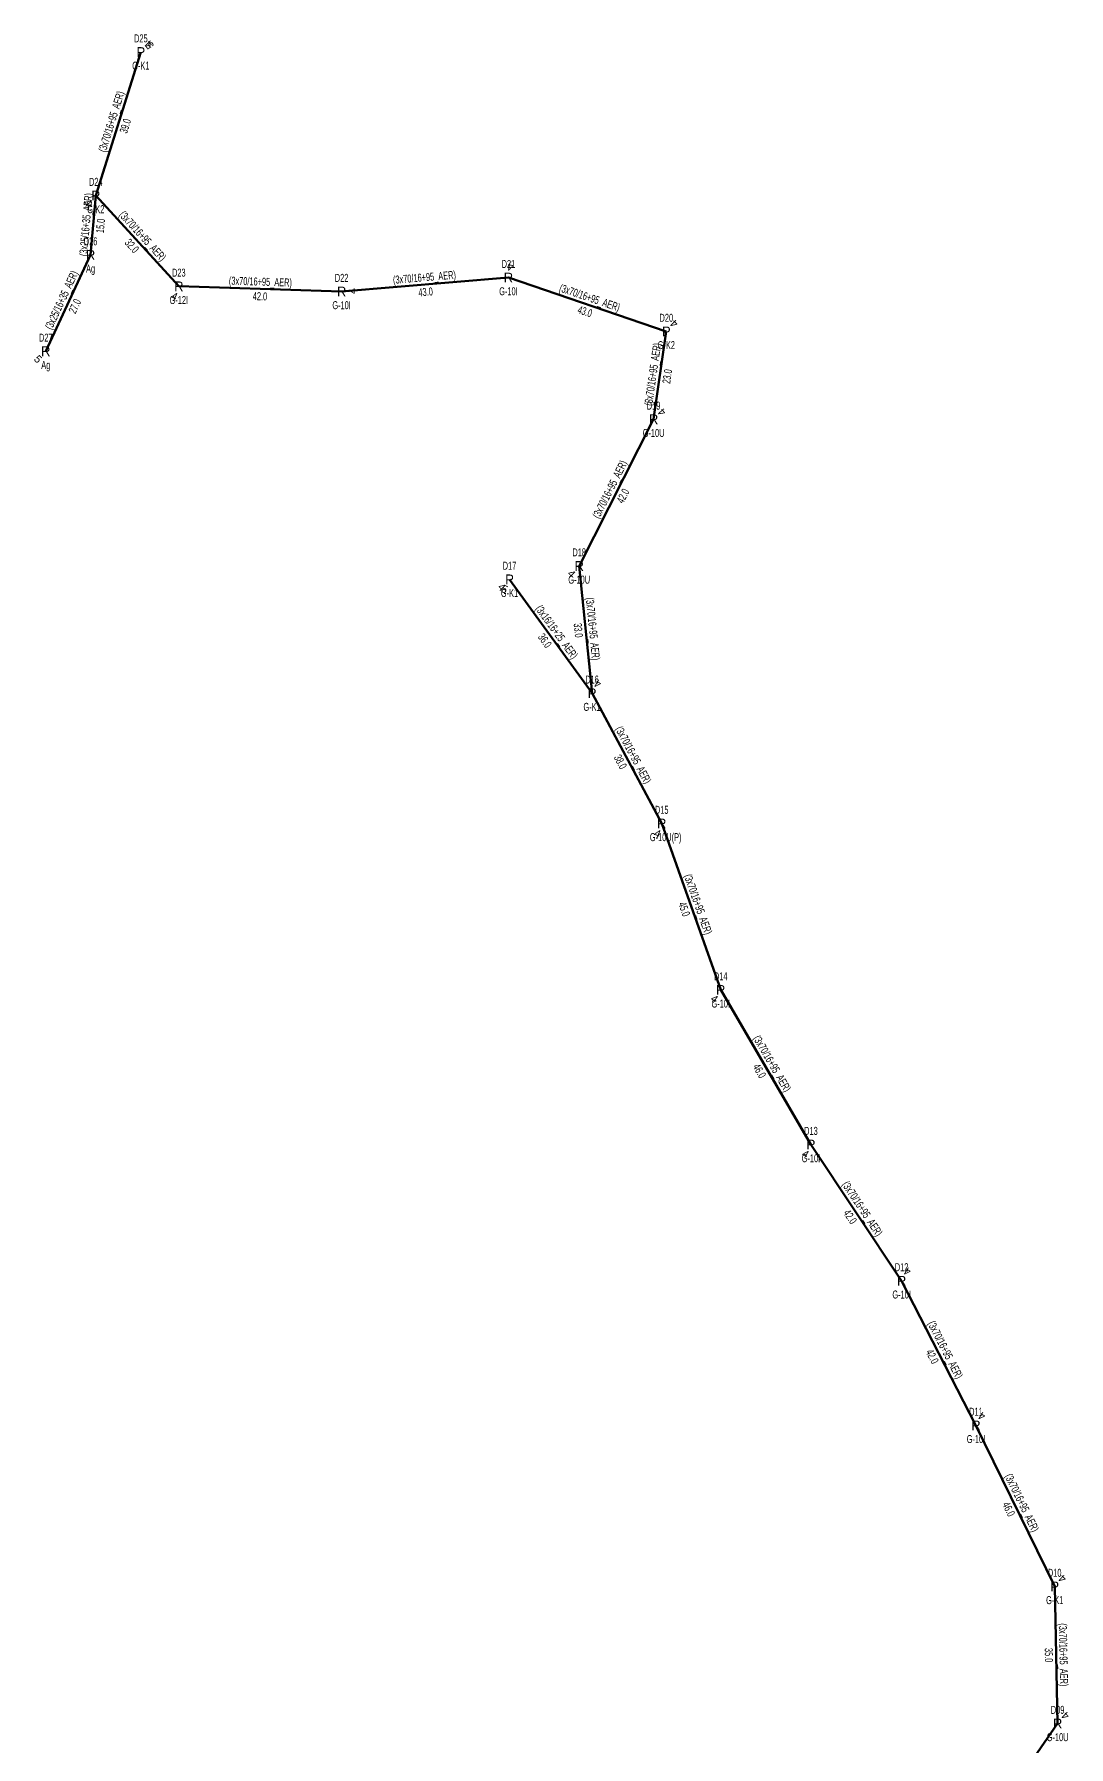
# Model space of a CAD drawing. Header units: millimetres. Extents: x 431745 to 436691, y 4033035 to 4040054.
# Drawn here: x 435165 to 435430.2, y 4038090.5 to 4038529.3 of the extents above; entities that cross this region are included whole.
import ezdxf
from ezdxf.enums import TextEntityAlignment as Align

# ---------------------------------------------------------------- set-up
doc = ezdxf.new("R2010")
doc.units = ezdxf.units.MM
doc.layers.add('DIREK_AG_MEVCUT', color=120, linetype='Continuous', lineweight=25)
doc.layers.add('HAT_AG_HAVAI_MEVCUT', color=126, linetype='Continuous', lineweight=50)
doc.styles.add('Direk', font='B_CAD')
doc.styles.get("Standard").update_dxf_attribs({"font": 'Arial'})

msp = doc.modelspace()

# ---------------------------------------------------------------- linework, layer by layer
at = {"layer": 'HAT_AG_HAVAI_MEVCUT'}
for p, q in [((435192.367737, 4038524.726099), (435180.81493, 4038487.960153)), ((435179.483271, 4038472.732922), (435180.81493, 4038487.960153)), ((435180.81493, 4038487.960153), (435202.095923, 4038464.692269)), ((435168.000023, 4038448.040443), (435179.483271, 4038472.732922)), ((435243.817381, 4038463.355647), (435286.574956, 4038466.923244)), ((435286.574956, 4038466.923244), (435327.038124, 4038453.132519)), ((435202.095923, 4038464.692269), (435243.817381, 4038463.355647)), ((435327.038124, 4038453.132519), (435323.779845, 4038430.621092)), ((435323.779845, 4038430.621092), (435304.711642, 4038393.024944)), ((435304.711642, 4038393.024944), (435308.005499, 4038360.435551)), ((435286.850536, 4038389.604325), (435308.005499, 4038360.435551)), ((435308.005499, 4038360.435551), (435325.859, 4038327.052)), ((435325.859, 4038327.052), (435340.979897, 4038284.409595)), ((435340.979897, 4038284.409595), (435364.102842, 4038244.782281)), ((435364.102842, 4038244.782281), (435387.345206, 4038209.860981)), ((435387.345206, 4038209.860981), (435406.399939, 4038172.819911)), ((435406.399939, 4038172.819911), (435426.577794, 4038131.551875)), ((435426.577794, 4038131.551875), (435427.328834, 4038096.438325)), ((435427.328834, 4038096.438325), (435402.199383, 4038060.357296))]:
    msp.add_line(p, q, dxfattribs=at)

# ---------------------------------------------------------------- texts
at = {"layer": 'DIREK_AG_MEVCUT', "width": 0.53}
for s, p in [('D25', (435192.367737, 4038528.226099)), ('G-K1', (435192.367737, 4038521.226099)), ('D24', (435180.81493, 4038491.460153)), ('G-K2', (435180.81493, 4038484.460153)), ('D26', (435179.483271, 4038476.232922)), ('Ag', (435179.483271, 4038469.232922)), ('D21', (435286.574956, 4038470.423244)), ('D23', (435202.095923, 4038468.192269)), ('D22', (435243.817381, 4038466.855647)), ('G-12I', (435202.095923, 4038461.192269)), ('G-10I', (435243.817381, 4038459.855647)), ('G-10I', (435286.574956, 4038463.423244)), ('D20', (435327.038124, 4038456.632519)), ('D27', (435168.000023, 4038451.540443)), ('G-K2', (435327.038124, 4038449.632519)), ('Ag', (435168.000023, 4038444.540443)), ('D19', (435323.779845, 4038434.121092)), ('G-10U', (435323.779845, 4038427.121092)), ('D18', (435304.711642, 4038396.524944)), ('D17', (435286.850536, 4038393.104325)), ('G-10U', (435304.711642, 4038389.524944)), ('G-K1', (435286.850536, 4038386.104325)), ('D16', (435308.005499, 4038363.935551)), ('G-K1', (435308.005499, 4038356.935551)), ('D15', (435325.859, 4038330.552)), ('G-10U(P)', (435326.870715, 4038323.552)), ('D14', (435340.979897, 4038287.909595)), ('G-10I', (435340.979897, 4038280.909595)), ('D13', (435364.102842, 4038248.282281)), ('G-10I', (435364.102842, 4038241.282281)), ('D12', (435387.345206, 4038213.360981)), ('G-10I', (435387.345206, 4038206.360981)), ('D11', (435406.399939, 4038176.319911)), ('G-10I', (435406.399939, 4038169.319911)), ('D10', (435426.577794, 4038135.051875)), ('G-K1', (435426.577794, 4038128.051875)), ('D09', (435427.328834, 4038099.938325)), ('G-10U', (435427.328834, 4038092.938325))]:
    msp.add_text(s, height=2.05, dxfattribs=at).set_placement(p, align=Align.MIDDLE_CENTER)
at = {"layer": 'DIREK_AG_MEVCUT', "color": 32, "style": 'Direk'}
for s, rotation, p in [('4', 495.000001, (435194.347636, 4038526.705998)), ('5', 126.27797, (435194.624973, 4038526.382868)), ('4', 312.50103, (435178.750587, 4038486.068463)), ('4', 530.589889, (435287.032757, 4038469.685566)), ('4', 336.223145, (435200.967032, 4038462.129926)), ('4', 452.384793, (435246.614956, 4038463.472157)), ('4', 495.000001, (435329.018023, 4038455.112418)), ('5', 315.000001, (435166.020124, 4038446.060544)), ('4', 490.882135, (435325.896807, 4038432.453706)), ('4', 315.000001, (435302.731743, 4038391.045045)), ('4', 315.000001, (435284.870637, 4038387.624426)), ('5', 332.97595, (435285.578315, 4038387.11004)), ('4', 509.068922, (435309.444717, 4038362.837352)), ('4', 337.130195, (435324.770812, 4038324.472107)), ('4', 324.762195, (435339.364377, 4038282.122654)), ('4', 330.132002, (435362.708432, 4038242.354191)), ('4', 508.611139, (435388.803568, 4038212.251207)), ('4', 508.028077, (435407.882549, 4038175.195173)), ('4', 495.612654, (435428.53641, 4038133.552831)), ('4', 495.000001, (435429.308733, 4038098.418224))]:
    msp.add_text(s, height=2, rotation=rotation, dxfattribs=at).set_placement(p, align=Align.MIDDLE_CENTER)
at = {"layer": 'DIREK_AG_MEVCUT', "style": 'Direk'}
for s, p in [('P', (435192.367737, 4038524.726099)), ('P', (435180.81493, 4038487.960153)), ('R', (435179.483271, 4038472.732922)), ('R', (435202.095923, 4038464.692269)), ('R', (435286.574956, 4038466.923244)), ('R', (435243.817381, 4038463.355647)), ('P', (435327.038124, 4038453.132519)), ('R', (435168.000023, 4038448.040443)), ('R', (435323.779845, 4038430.621092)), ('P', (435286.850536, 4038389.604325)), ('R', (435304.711642, 4038393.024944)), ('P', (435308.005499, 4038360.435551)), ('R', (435325.859, 4038327.052)), ('R', (435340.979897, 4038284.409595)), ('R', (435364.102842, 4038244.782281)), ('R', (435387.345206, 4038209.860981)), ('R', (435406.399939, 4038172.819911)), ('P', (435426.577794, 4038131.551875)), ('R', (435427.328834, 4038096.438325))]:
    msp.add_text(s, height=2.5, dxfattribs=at).set_placement(p, align=Align.MIDDLE_CENTER)
at = {"layer": 'HAT_AG_HAVAI_MEVCUT', "lineweight": 30, "width": 0.53}
for s, rotation, p in [('(3x70/16+95_AER)', 432.555938, (435185.780425, 4038506.597935)), ('(3x25/16+35_AER)', 85.002058, (435179.302332, 4038480.420589)), ('(3x70/16+95_AER)', 312.446287, (435192.08265, 4038476.899875)), ('(3x25/16+35_AER)', 65.059196, (435172.970914, 4038460.745112)), ('(3x70/16+95_AER)', 358.165055, (435222.98387, 4038464.873522)), ('(3x70/16+95_AER)', 4.769584, (435265.125492, 4038465.986502)), ('(3x70/16+95_AER)', 341.179776, (435307.08075, 4038460.832437)), ('(3x70/16+95_AER)', 441.764267, (435324.567751, 4038441.998564)), ('(3x70/16+95_AER)', 423.106559, (435313.487672, 4038412.2075)), ('(3x16/16+25_AER)', 305.951898, (435298.116101, 4038375.518978)), ('(3x70/16+95_AER)', 275.771367, (435307.204262, 4038376.815723)), ('(3x70/16+95_AER)', 298.137842, (435317.681793, 4038344.144631)), ('(3x70/16+95_AER)', 289.524387, (435334.220573, 4038306.014874)), ('(3x70/16+95_AER)', 300.264001, (435353.275525, 4038265.024325)), ('(3x70/16+95_AER)', 303.646312, (435376.431627, 4038227.792586)), ('(3x70/16+95_AER)', 297.222276, (435397.628425, 4038191.729274)), ('(3x70/16+95_AER)', 296.056152, (435417.252476, 4038152.559257)), ('(3x70/16+95_AER)', 271.225306, (435427.803119, 4038114.013276))]:
    msp.add_text(s, height=2.05, rotation=rotation, dxfattribs=at).set_placement(p, align=Align.CENTER)
for s, rotation, p in [('39.0', 432.555938, (435187.402242, 4038506.088318)), ('15.0', 85.002058, (435180.995868, 4038480.272485)), ('32.0', 312.446287, (435190.828203, 4038475.752547)), ('27.0', 65.059196, (435174.512379, 4038460.028253)), ('42.0', 358.165055, (435222.929435, 4038463.174394)), ('43.0', 4.769584, (435265.266845, 4038464.292389)), ('43.0', 341.179776, (435306.53233, 4038459.223326)), ('23.0', 441.764267, (435326.250219, 4038441.755046)), ('42.0', 423.106559, (435315.003816, 4038411.438535)), ('33.0', 275.771367, (435305.512879, 4038376.644772)), ('36.0', 305.951898, (435296.739934, 4038374.520898)), ('38.0', 298.137842, (435316.182706, 4038343.34292)), ('45.0', 289.524387, (435332.618324, 4038305.44672)), ('46.0', 300.264001, (435351.807214, 4038264.16755)), ('42.0', 303.646312, (435375.016421, 4038226.850676)), ('42.0', 297.222276, (435396.11672, 4038190.951619)), ('46.0', 296.056152, (435415.725257, 4038151.812529)), ('35.0', 271.225306, (435426.103508, 4038113.976923))]:
    msp.add_text(s, height=2.05, rotation=rotation, dxfattribs=at).set_placement(p, align=Align.TOP_CENTER)

doc.saveas('drawing.dxf')
